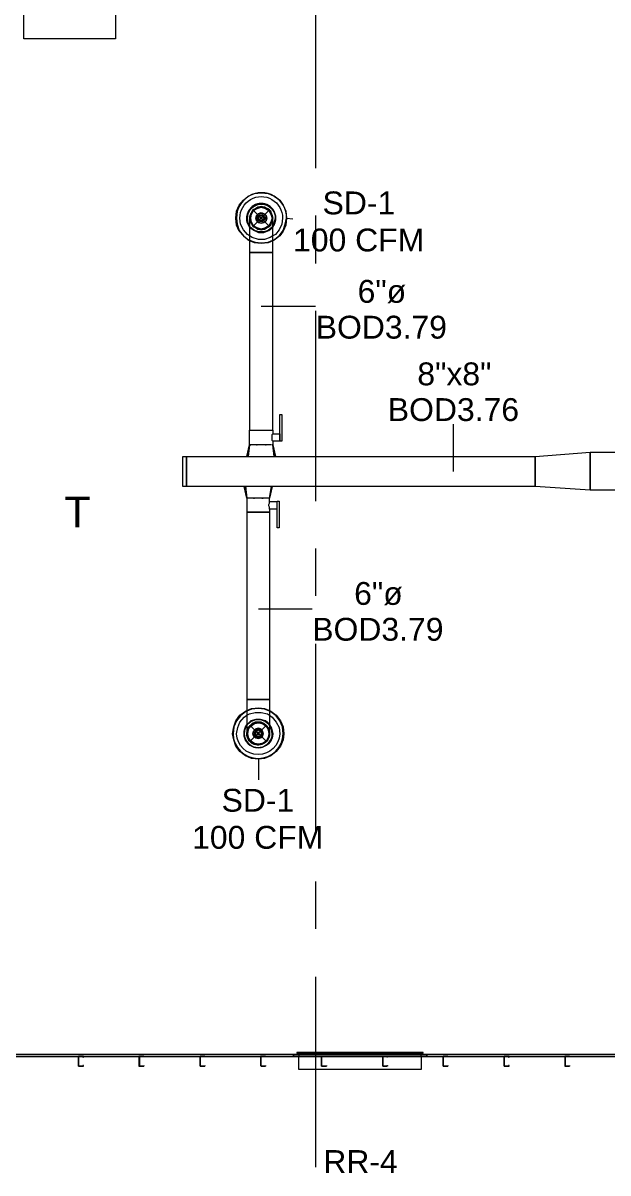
# Model space of a CAD drawing. Header units: metres. Extents: x 98 to 337, y -7 to 53.
# Drawn here: x 142.77 to 146.67, y 36.31 to 43.99 of the extents above; entities that cross this region are included whole.
import ezdxf

# ---------------------------------------------------------------- set-up
doc = ezdxf.new("R2010")
doc.units = ezdxf.units.M
doc.layers.add('HVAC - Ductos', color=5, linetype='Continuous', lineweight=0)
doc.layers.add('PDF_Text', color=7, linetype='Continuous', lineweight=0)
doc.layers.add('PDF_Geometry', color=7, linetype='Continuous', lineweight=0, true_color=0xaaaaaa)
doc.styles.add('PDF Helvetica', font='')
doc.styles.get('PDF Helvetica').set_extended_font_data('Helvetica')

msp = doc.modelspace()

# ---------------------------------------------------------------- linework, layer by layer
at = {"layer": 'HVAC - Ductos', "lineweight": 0}
for points in [[(144.2821, 42.532), (144.2729, 42.5366), (144.2408, 42.5641), (144.2134, 42.5962), (144.195, 42.6374), (144.1904, 42.6832), (144.195, 42.729), (144.2134, 42.7702), (144.2408, 42.8023), (144.2729, 42.8298), (144.3141, 42.8481), (144.3599, 42.8527), (144.4057, 42.8481), (144.447, 42.8298), (144.4837, 42.8023), (144.5065, 42.7702), (144.5249, 42.729), (144.5295, 42.6832), (144.5249, 42.6374), (144.5065, 42.5962), (144.4837, 42.5641), (144.447, 42.5366), (144.4379, 42.532)], [(144.4287, 41.1712), (144.4241, 41.1712), (144.4149, 41.1712), (144.3966, 41.1712), (144.3783, 41.1712), (144.3599, 41.1712), (144.3416, 41.1712), (144.3233, 41.1712), (144.305, 41.1712), (144.2958, 41.1712), (144.2912, 41.1712), (144.2866, 41.1712), (144.2821, 41.1712), (144.2821, 41.2675), (144.2866, 41.2675), (144.2958, 41.2675), (144.305, 41.2675), (144.3233, 41.2675), (144.3416, 41.2675), (144.3599, 41.2675), (144.3783, 41.2675), (144.3966, 41.2675), (144.4149, 41.2675), (144.4241, 41.2675), (144.4333, 41.2675), (144.4379, 41.2675), (144.4379, 42.4541), (144.4379, 42.5091), (144.4379, 42.5595), (144.4379, 42.6053), (144.4379, 42.642), (144.4379, 42.6648), (144.4379, 42.6786), (144.4379, 42.6832), (144.4333, 42.6786), (144.4379, 42.6832), (144.4333, 42.7015), (144.4241, 42.7198), (144.4149, 42.7382), (144.4012, 42.7474), (144.4149, 42.7382), (144.4241, 42.7198), (144.4333, 42.7015), (144.4379, 42.6832)], [(144.3966, 42.7474), (144.4103, 42.7336), (144.4241, 42.7198), (144.4333, 42.7015), (144.4333, 42.6832), (144.4333, 42.6648), (144.4241, 42.6465), (144.4103, 42.6328), (144.3966, 42.619), (144.3783, 42.6099), (144.3599, 42.6099), (144.3416, 42.6099), (144.3233, 42.619), (144.3095, 42.6328), (144.2958, 42.6465), (144.2912, 42.6648), (144.2866, 42.6832), (144.2912, 42.7015), (144.2958, 42.7198), (144.3095, 42.7336), (144.3233, 42.7474), (144.3416, 42.7565), (144.3599, 42.7565), (144.3783, 42.7565), (144.3966, 42.7474), (144.4012, 42.7474)], [(144.3279, 42.619), (144.3095, 42.6328), (144.2958, 42.6557), (144.2912, 42.6832), (144.2958, 42.7107), (144.3095, 42.7336), (144.3325, 42.7474), (144.3599, 42.7565), (144.3874, 42.7474), (144.4103, 42.7336), (144.4241, 42.7107), (144.4333, 42.6832), (144.4241, 42.6557), (144.4103, 42.6328), (144.3874, 42.619), (144.3599, 42.6099), (144.3325, 42.619), (144.3095, 42.6328), (144.2958, 42.6511)], [(144.2958, 42.7152), (144.3095, 42.7336), (144.3279, 42.7474)], [(144.3279, 42.7519), (144.3325, 42.7519), (144.3325, 42.7565)], [(144.337, 42.7519), (144.3599, 42.7565), (144.3874, 42.7519)], [(144.3874, 42.7519), (144.392, 42.7519)], [(144.392, 42.7474), (144.4103, 42.7336), (144.4287, 42.7152)], [(144.2821, 42.6832), (144.2821, 42.6786), (144.2821, 42.6603), (144.2821, 42.6282), (144.2821, 42.587), (144.2821, 42.5411), (144.2821, 42.4907), (144.2821, 42.4541), (144.2866, 42.4541), (144.2958, 42.4541), (144.305, 42.4541), (144.3233, 42.4541), (144.3416, 42.4541), (144.3599, 42.4541), (144.3783, 42.4541), (144.3966, 42.4541), (144.4149, 42.4541), (144.4241, 42.4541), (144.4333, 42.4541), (144.4379, 42.4541), (144.4333, 42.4541), (144.4241, 42.4541), (144.4149, 42.4541), (144.3966, 42.4541), (144.3783, 42.4541), (144.3599, 42.4541), (144.3416, 42.4541), (144.3233, 42.4541), (144.305, 42.4541), (144.2958, 42.4541), (144.2866, 42.4541), (144.2821, 42.4541), (144.2821, 41.2675), (144.2866, 41.2675), (144.2958, 41.2675), (144.305, 41.2675), (144.3233, 41.2675), (144.3416, 41.2675), (144.3599, 41.2675), (144.3783, 41.2675), (144.3966, 41.2675), (144.4149, 41.2675), (144.4241, 41.2675), (144.4333, 41.2675), (144.4379, 41.2675), (144.4379, 41.2445), (144.4837, 41.2445), (144.4837, 41.2399), (144.4837, 41.2308), (144.4837, 41.2263), (144.4837, 41.2217), (144.4837, 41.2125), (144.4837, 41.2079), (144.4837, 41.2033), (144.4837, 41.1987), (144.4837, 41.1941), (144.4379, 41.1941), (144.4379, 41.1712), (144.4333, 41.1712)], [(144.2912, 42.6603), (144.2866, 42.6832), (144.2912, 42.7061)], [(144.2866, 42.6786), (144.2866, 42.6648), (144.2958, 42.6465), (144.305, 42.6282), (144.3233, 42.619), (144.3416, 42.6099), (144.3599, 42.6053), (144.3783, 42.6099), (144.3966, 42.619), (144.4149, 42.6282), (144.4241, 42.6465), (144.4333, 42.6648), (144.4333, 42.6786)], [(144.2912, 42.7107), (144.2912, 42.7152)], [(144.305, 42.7382), (144.4149, 42.6282)], [(144.4149, 42.7382), (144.305, 42.6282)], [(144.4287, 42.7152), (144.4287, 42.7107), (144.4333, 42.7107)], [(144.4287, 42.7061), (144.4333, 42.6832), (144.4287, 42.6603)], [(144.4379, 42.5366), (144.4424, 42.5366), (144.4791, 42.5641), (144.5065, 42.6008), (144.5203, 42.642), (144.5295, 42.6832), (144.5707, 42.6786)], [(144.2912, 42.6511), (144.2912, 42.6557)], [(144.3325, 42.6145), (144.3279, 42.6145)], [(144.392, 42.6145), (144.3874, 42.6145), (144.3599, 42.6099), (144.337, 42.6145)], [(144.4333, 42.6557), (144.4287, 42.6557), (144.4287, 42.6511), (144.4103, 42.6328), (144.392, 42.619)], [(144.4379, 42.5641), (144.4195, 42.5549), (144.3829, 42.5411), (144.3416, 42.5411), (144.3004, 42.5549), (144.2821, 42.5641)], [(144.2821, 42.5366), (144.3187, 42.5228), (144.3599, 42.5183), (144.4057, 42.5228), (144.4379, 42.5366)], [(144.4379, 42.532), (144.4057, 42.5183), (144.3599, 42.5137), (144.3141, 42.5183), (144.2821, 42.532)], [(144.4379, 41.1941), (144.4333, 41.1987), (144.4333, 41.2079), (144.4333, 41.2171), (144.4333, 41.2263), (144.4333, 41.2308), (144.4333, 41.2399), (144.4379, 41.2445)], [(144.2637, 41.0934), (144.2821, 41.1712), (144.2637, 41.0934)], [(144.2821, 41.1712), (144.2729, 41.0934), (144.2775, 41.0934), (144.2866, 41.0934)], [(144.3783, 41.0934), (144.3829, 41.0934), (144.392, 41.0934), (144.4057, 41.0934), (144.4149, 41.0934), (144.4333, 41.0934), (144.4424, 41.0934), (144.447, 41.0934), (144.4379, 41.1712)], [(144.2912, 41.0934), (144.305, 41.0934), (144.3095, 41.0934)], [(144.3141, 41.0934), (144.3187, 41.0934), (144.3279, 41.0934), (144.3416, 41.0934)], [(144.3462, 41.0934), (144.3508, 41.0934), (144.3737, 41.0934)], [(146.1881, 41.0934), (146.5546, 41.1208)], [(146.5546, 41.1208), (146.5546, 40.8688)], [(144.2454, 40.8917), (144.2637, 40.8139), (144.2454, 40.8917)], [(144.2592, 40.8917), (144.2637, 40.8917), (144.2546, 40.8917), (144.2637, 40.8139)], [(144.4333, 40.8917), (144.4149, 40.8139), (144.4103, 40.8139), (144.4057, 40.8139), (144.392, 40.8139), (144.3783, 40.8139), (144.3599, 40.8139), (144.3416, 40.8139), (144.3187, 40.8139), (144.3004, 40.8139), (144.2866, 40.8139), (144.2729, 40.8139), (144.2683, 40.8139), (144.2637, 40.8139), (144.2637, 40.7222), (144.2683, 40.7222), (144.2729, 40.7222), (144.2866, 40.7222), (144.3004, 40.7222), (144.3187, 40.7222), (144.3416, 40.7222), (144.3599, 40.7222), (144.3783, 40.7222), (144.392, 40.7222), (144.4057, 40.7222), (144.4149, 40.7222), (144.4149, 39.4714), (144.4057, 39.4714), (144.392, 39.4714), (144.3783, 39.4714), (144.3599, 39.4714), (144.3416, 39.4714), (144.3187, 39.4714), (144.3004, 39.4714), (144.2866, 39.4714), (144.2729, 39.4714), (144.2683, 39.4714), (144.2637, 39.4714), (144.2683, 39.4714), (144.2729, 39.4714), (144.2866, 39.4714), (144.3004, 39.4714), (144.3187, 39.4714), (144.3416, 39.4714), (144.3599, 39.4714), (144.3783, 39.4714), (144.392, 39.4714), (144.4057, 39.4714), (144.4149, 39.4714), (144.4149, 39.4394), (144.4149, 39.3844), (144.4149, 39.3386), (144.4149, 39.2974), (144.4149, 39.2698), (144.4149, 39.2515), (144.4149, 39.2423)], [(144.3233, 40.8917), (144.3187, 40.8917), (144.305, 40.8917), (144.2958, 40.8917), (144.2912, 40.8917), (144.2866, 40.8917), (144.2683, 40.8917)], [(144.4103, 40.8917), (144.3966, 40.8917), (144.3874, 40.8917), (144.3829, 40.8917), (144.3737, 40.8917), (144.3599, 40.8917), (144.3554, 40.8917), (144.3508, 40.8917), (144.3279, 40.8917)], [(144.4653, 40.7451), (144.4653, 40.7497), (144.4653, 40.7543), (144.4653, 40.7635), (144.4653, 40.7681), (144.4653, 40.7726), (144.4653, 40.7818), (144.4653, 40.7864), (144.4653, 40.7909), (144.4149, 40.7909), (144.4149, 40.8139), (144.4287, 40.8917)], [(144.4149, 40.8139), (144.4333, 40.8917), (144.4287, 40.8917), (144.4241, 40.8917), (144.4149, 40.8917)], [(146.5546, 40.8688), (146.1881, 40.8917)], [(144.4149, 40.7405), (144.4149, 40.7451), (144.4149, 40.7497), (144.4149, 40.7543), (144.4103, 40.7635), (144.4103, 40.7726), (144.4149, 40.7818), (144.4149, 40.7864), (144.4149, 40.7909)], [(144.4149, 39.3981), (144.4241, 39.3936), (144.4607, 39.366), (144.4883, 39.3294), (144.5065, 39.2882), (144.5111, 39.2423), (144.5065, 39.2011), (144.4883, 39.1599), (144.4607, 39.1232), (144.4241, 39.0957), (144.3829, 39.0774), (144.3416, 39.0728), (144.2958, 39.0774), (144.2546, 39.0957), (144.2179, 39.1232), (144.1904, 39.1599), (144.1767, 39.2011), (144.1675, 39.2423), (144.1767, 39.2882), (144.1904, 39.3294), (144.2179, 39.366), (144.2546, 39.3936), (144.2637, 39.3981)], [(144.2637, 39.3981), (144.2958, 39.4119), (144.3416, 39.4164), (144.3829, 39.4119), (144.4149, 39.3981)], [(144.4149, 39.3936), (144.3829, 39.4073), (144.3416, 39.4119), (144.2958, 39.4073), (144.2637, 39.3936)], [(144.2637, 39.366), (144.2821, 39.3752), (144.3187, 39.3844), (144.3599, 39.3844), (144.4012, 39.3752), (144.4149, 39.366)], [(144.2683, 39.2698), (144.2683, 39.2744), (144.2729, 39.2744), (144.2866, 39.2974), (144.2729, 39.2836), (144.2683, 39.2652), (144.2637, 39.2515)], [(144.2729, 39.2698), (144.2683, 39.2423), (144.2729, 39.2698), (144.2912, 39.2928), (144.3141, 39.311), (144.3416, 39.3156), (144.3691, 39.311), (144.392, 39.2928), (144.4057, 39.2698), (144.4103, 39.2423), (144.4057, 39.2194), (144.392, 39.1919), (144.3691, 39.1782)], [(144.4149, 39.2515), (144.4149, 39.2652), (144.4057, 39.2836), (144.392, 39.2974), (144.3783, 39.311), (144.3599, 39.3202), (144.3416, 39.3202), (144.3187, 39.3202), (144.3004, 39.311), (144.2866, 39.2974), (144.3095, 39.311), (144.3095, 39.3156), (144.3141, 39.3156)], [(144.2866, 39.2974), (144.392, 39.1919)], [(144.392, 39.2974), (144.2866, 39.1919)], [(144.3141, 39.311), (144.3416, 39.3202), (144.3645, 39.311)], [(144.3645, 39.3156), (144.3691, 39.3156), (144.3737, 39.311)], [(144.3691, 39.311), (144.392, 39.2974), (144.4057, 39.2744)], [(144.3645, 39.1782), (144.3416, 39.1736), (144.3141, 39.1782), (144.2912, 39.1919), (144.2729, 39.2194), (144.2683, 39.2423), (144.2729, 39.2194)], [(144.2729, 39.2148), (144.2683, 39.2148), (144.2683, 39.2194)], [(144.3095, 39.1782), (144.2866, 39.1919), (144.2729, 39.2148)], [(144.4057, 39.2148), (144.392, 39.1919), (144.3737, 39.1782)], [(144.4103, 39.2744), (144.4103, 39.2698), (144.4149, 39.2423), (144.4103, 39.2194)], [(144.4103, 39.2194), (144.4103, 39.2148)], [(144.3141, 39.1736), (144.3095, 39.1736), (144.3095, 39.1782)], [(144.3645, 39.1736), (144.3416, 39.169), (144.3141, 39.1736)], [(144.3737, 39.1782), (144.3691, 39.1736), (144.3645, 39.1736)], [(144.3416, 39.0728), (144.3416, 38.9354)]]:
    msp.add_lwpolyline(points, dxfattribs=at)
for points in [[(144.5295, 42.6832, 1.013813), (144.195, 42.6832), (144.1996, 42.642), (144.2134, 42.6008), (144.2408, 42.5641), (144.2775, 42.5366), (144.2821, 42.5366)], [(144.2821, 42.5641), (144.2683, 42.5732), (144.2408, 42.6053), (144.2225, 42.642), (144.2179, 42.6832, -1.012931), (144.5019, 42.6832), (144.4974, 42.642), (144.4791, 42.6053), (144.4561, 42.5732), (144.4379, 42.5641)], [(144.4653, 40.7405), (144.4149, 40.7405), (144.4149, 40.7222), (144.4057, 40.7222), (144.392, 40.7222), (144.3783, 40.7222), (144.3599, 40.7222), (144.3416, 40.7222), (144.3187, 40.7222), (144.3004, 40.7222), (144.2866, 40.7222), (144.2729, 40.7222), (144.2683, 40.7222), (144.2637, 40.7222), (144.2637, 39.4714), (144.2637, 39.421), (144.2637, 39.3706), (144.2637, 39.3248), (144.2637, 39.2882), (144.2637, 39.2607), (144.2637, 39.2469), (144.2637, 39.2423), (144.2637, 39.2515), (144.2637, 39.2423, 1.02845), (144.4149, 39.2515, -1.064724), (144.2637, 39.2423)], [(144.2637, 39.3936), (144.2546, 39.389), (144.2225, 39.3614), (144.195, 39.3294), (144.1767, 39.2882), (144.1721, 39.2423, 0.986577), (144.5065, 39.2423), (144.5019, 39.2882), (144.4837, 39.3294), (144.4607, 39.3614), (144.4241, 39.389), (144.4149, 39.3936)], [(144.4149, 39.366), (144.4333, 39.3523), (144.4607, 39.3202), (144.4791, 39.2836), (144.4837, 39.2423, -0.962337), (144.195, 39.2423), (144.2042, 39.2836), (144.2179, 39.3202), (144.2454, 39.3523), (144.2637, 39.366)]]:
    msp.add_lwpolyline(points, format="xyb", dxfattribs=at)
for points in [[(144.4561, 42.6832, 1.35169), (144.2821, 42.6282), (144.2729, 42.6511), (144.2683, 42.6832, -1.371541), (144.4379, 42.6282), (144.447, 42.6511), (144.4561, 42.6832, 1.018357), (144.2637, 42.6832), (144.2683, 42.6511), (144.2821, 42.6236, -1.361854)], [(144.2454, 39.2423, 0.962212), (144.4379, 39.2423, -1.355247), (144.2637, 39.3019), (144.25, 39.279), (144.2454, 39.2423), (144.25, 39.2744), (144.2637, 39.2974, 1.368675), (144.4333, 39.2423), (144.4287, 39.2744), (144.4149, 39.2974, -1.368675)]]:
    msp.add_lwpolyline(points, format="xyb", close=True, dxfattribs=at)
for points in [[(144.3966, 42.7474), (144.3783, 42.7565), (144.3599, 42.7611), (144.3416, 42.7565), (144.3233, 42.7474), (144.305, 42.7382), (144.2958, 42.7198), (144.2866, 42.7015), (144.2821, 42.6832), (144.2866, 42.6786), (144.2821, 42.6832), (144.2866, 42.7015), (144.2958, 42.7198), (144.305, 42.7382), (144.3233, 42.7474), (144.3416, 42.7565), (144.3599, 42.7611), (144.3783, 42.7565)], [(144.4241, 42.729), (144.3829, 42.7565), (144.337, 42.7565), (144.3004, 42.729), (144.2821, 42.6832), (144.3004, 42.6374), (144.337, 42.6099), (144.3829, 42.6099), (144.4241, 42.6374), (144.4379, 42.6832)], [(144.3783, 42.6557), (144.392, 42.6648), (144.3966, 42.6832), (144.392, 42.6648), (144.3783, 42.6511), (144.3599, 42.6465), (144.3416, 42.6511), (144.3279, 42.6648), (144.3233, 42.6832), (144.3279, 42.7015), (144.3416, 42.7152), (144.3599, 42.7198), (144.3783, 42.7152), (144.392, 42.7015), (144.3966, 42.6832), (144.392, 42.7015), (144.3783, 42.7107), (144.3599, 42.7152), (144.3416, 42.7107), (144.3325, 42.7015), (144.3279, 42.6832), (144.3325, 42.6648), (144.3416, 42.6557), (144.3599, 42.6511)], [(144.3416, 42.697), (144.3508, 42.7061), (144.3691, 42.7061), (144.3829, 42.697), (144.3874, 42.6832), (144.3829, 42.6694), (144.3691, 42.6603), (144.3508, 42.6603), (144.3416, 42.6694), (144.3325, 42.6832)], [(144.3416, 42.697), (144.3508, 42.7061), (144.3691, 42.7061), (144.3783, 42.697), (144.3829, 42.6832), (144.3783, 42.6694), (144.3691, 42.6603), (144.3508, 42.6603), (144.3416, 42.6694), (144.337, 42.6832)], [(144.3462, 42.697), (144.3599, 42.7015), (144.3737, 42.697), (144.3783, 42.6832), (144.3737, 42.6694), (144.3599, 42.6648), (144.3462, 42.6694), (144.3416, 42.6832)], [(144.3554, 42.6878), (144.3554, 42.6832), (144.3554, 42.6878), (144.3645, 42.6878), (144.3645, 42.6832), (144.3645, 42.6878)], [(144.3645, 42.6786), (144.3645, 42.6832), (144.3645, 42.6786), (144.3554, 42.6786), (144.3554, 42.6832), (144.3554, 42.6786)], [(144.4379, 42.6236), (144.4516, 42.6511), (144.4561, 42.6832), (144.4516, 42.6511)], [(144.2866, 42.6236), (144.3141, 42.6008), (144.3462, 42.5916), (144.3783, 42.5916), (144.4057, 42.6008), (144.4333, 42.6236), (144.4379, 42.6282), (144.4333, 42.6236), (144.4057, 42.6008), (144.3783, 42.5916), (144.3462, 42.5916), (144.3141, 42.6008), (144.2866, 42.6236), (144.2821, 42.6282)], [(144.4333, 42.619), (144.4103, 42.6008), (144.3783, 42.587), (144.3416, 42.587), (144.3141, 42.6008), (144.2866, 42.619), (144.2821, 42.6236), (144.2866, 42.619), (144.3141, 42.6008), (144.3416, 42.587), (144.3783, 42.587), (144.4103, 42.6008), (144.4333, 42.619), (144.4379, 42.6236)], [(144.4974, 41.1941), (144.4837, 41.1941), (144.4837, 41.3728), (144.4974, 41.3728)], [(144.2912, 41.1712), (144.2866, 41.1712)], [(144.3325, 41.1712), (144.3279, 41.1712)], [(144.392, 41.1712), (144.3874, 41.1712)], [(144.4516, 41.0934), (144.4561, 41.0934), (144.4379, 41.1712), (144.4561, 41.0934)], [(143.8605, 41.0934), (143.8605, 40.8917), (143.8376, 40.8917), (143.8376, 41.0934)], [(146.1881, 40.8917), (143.8605, 40.8917), (143.8605, 41.0934), (146.1881, 41.0934)], [(144.2637, 41.0934), (144.2683, 41.0934)], [(146.5546, 41.1208), (148.7813, 41.1208), (148.7813, 40.8688), (146.5546, 40.8688)], [(144.25, 40.8917), (144.2454, 40.8917)], [(144.3095, 40.8139), (144.3141, 40.8139)], [(144.3645, 40.8139), (144.3691, 40.8139), (144.3737, 40.8139), (144.3691, 40.8139)], [(144.4791, 40.6168), (144.4653, 40.6168), (144.4653, 40.7955), (144.4791, 40.7955)], [(144.2683, 39.3065), (144.2912, 39.3294), (144.3233, 39.3386), (144.3554, 39.3386), (144.3874, 39.3294), (144.4149, 39.3065), (144.4149, 39.3019), (144.4149, 39.3065), (144.3874, 39.3294), (144.3554, 39.3386), (144.3233, 39.3386), (144.2912, 39.3294), (144.2683, 39.3065), (144.2637, 39.3019)], [(144.4103, 39.3065), (144.3874, 39.3248), (144.3554, 39.3386), (144.3233, 39.3386), (144.2912, 39.3248), (144.2683, 39.3065), (144.2637, 39.2974), (144.2683, 39.3065), (144.2912, 39.3248), (144.3233, 39.3386), (144.3554, 39.3386), (144.3874, 39.3248), (144.4103, 39.3065), (144.4149, 39.2974)], [(144.4012, 39.2882), (144.3645, 39.3156), (144.3187, 39.3156), (144.2775, 39.2882), (144.2637, 39.2423), (144.2775, 39.2011), (144.3187, 39.1736), (144.3645, 39.1736), (144.4012, 39.2011), (144.4149, 39.2423)], [(144.4103, 39.224), (144.4057, 39.2057), (144.392, 39.1919), (144.3783, 39.1828), (144.3599, 39.1736), (144.3416, 39.169), (144.3233, 39.1736), (144.305, 39.1828), (144.2866, 39.1919), (144.2775, 39.2057), (144.2683, 39.224), (144.2683, 39.2423), (144.2683, 39.2652), (144.2775, 39.2836), (144.2866, 39.2974), (144.305, 39.3065), (144.3233, 39.3156), (144.3416, 39.3202), (144.3599, 39.3156), (144.3783, 39.3065), (144.392, 39.2974), (144.4057, 39.2836), (144.4103, 39.2652), (144.4149, 39.2423)], [(144.4379, 39.2423), (144.4287, 39.279), (144.4149, 39.3019), (144.4287, 39.279)], [(144.3095, 39.2607), (144.305, 39.2423), (144.3095, 39.2607), (144.3233, 39.2744), (144.3416, 39.279), (144.3599, 39.2744), (144.3691, 39.2607), (144.3737, 39.2423), (144.3691, 39.2607), (144.3554, 39.2744), (144.3416, 39.279), (144.3233, 39.2744)], [(144.3691, 39.2286), (144.3737, 39.2423), (144.3691, 39.2286), (144.3599, 39.2148), (144.3416, 39.2103), (144.3233, 39.2148), (144.3095, 39.2286), (144.305, 39.2423), (144.3095, 39.2286), (144.3233, 39.2148), (144.3416, 39.2103), (144.3554, 39.2148)], [(144.3187, 39.2607), (144.3141, 39.2423), (144.3187, 39.2607), (144.3325, 39.2698), (144.3462, 39.2698), (144.3599, 39.2607), (144.3645, 39.2423), (144.3599, 39.2607), (144.3462, 39.2698), (144.3325, 39.2698)], [(144.3599, 39.2286), (144.3645, 39.2423), (144.3599, 39.2286), (144.3462, 39.2194), (144.3325, 39.2194), (144.3187, 39.2286), (144.3141, 39.2423), (144.3187, 39.2286), (144.3325, 39.2194), (144.3462, 39.2194)], [(144.3279, 39.2607), (144.3416, 39.2652), (144.3554, 39.2607), (144.3599, 39.2423), (144.3554, 39.2286), (144.3416, 39.224), (144.3279, 39.2286), (144.3187, 39.2423)], [(144.337, 39.2378), (144.3416, 39.2378), (144.3462, 39.2423), (144.3416, 39.2378), (144.337, 39.2378), (144.3325, 39.2423), (144.337, 39.2515), (144.3416, 39.2515), (144.3462, 39.2423), (144.3416, 39.2469), (144.337, 39.2469), (144.337, 39.2423)]]:
    msp.add_lwpolyline(points, close=True, dxfattribs=at)
at = {"layer": 'PDF_Geometry', "color": 240, "lineweight": 0, "true_color": 0xed1f24}
msp.add_lwpolyline([(142.7755, 45.674), (143.3879, 45.674), (143.3879, 43.8804), (142.7755, 43.8804)], close=True, dxfattribs=at)
at = {"layer": 'PDF_Geometry', "lineweight": 0}
for points in [[(144.7219, 44.2868), (144.7219, 43.0177)], [(144.7219, 42.7015), (144.7219, 42.3808)], [(144.3599, 42.0967), (144.7219, 42.0967)], [(144.7219, 42.0647), (144.7219, 40.7955)], [(145.6428, 40.9926), (145.6428, 41.3087)], [(146.1881, 40.8917), (146.1881, 41.0934)], [(144.7219, 40.4794), (144.7219, 40.1633)], [(144.3416, 40.0762), (144.699, 40.0762)], [(144.7219, 39.8426), (144.7219, 38.5734)], [(144.7219, 38.2572), (144.7219, 37.9411)], [(144.7219, 37.6204), (144.7219, 36.3513)], [(117.6257, 37.1027), (124.5578, 37.1027), (125.4467, 37.1027), (126.5967, 37.1027), (127.4856, 37.1027), (128.9609, 37.1027), (129.8497, 37.1027), (130.0742, 37.1027), (131.215, 37.1027), (132.5804, 37.1027), (132.5804, 37.089), (132.5804, 37.1027), (133.4692, 37.1027), (135.5814, 37.1027), (136.4657, 37.1027), (137.8035, 37.1027), (138.6924, 37.1027), (144.5753, 37.1027), (145.4641, 37.1027), (147.6358, 37.1027), (148.5247, 37.1027), (148.5247, 37.089), (148.5247, 37.1027), (158.9481, 37.1027)], [(158.9481, 37.1027), (148.5247, 37.1027), (147.6358, 37.1027), (145.4641, 37.1027), (145.4641, 37.089), (144.5753, 37.089), (145.4641, 37.089), (145.4641, 37.1027), (144.5753, 37.1027), (144.5753, 37.089), (144.5753, 37.1027), (138.6924, 37.1027)], [(144.6028, 37.1118), (144.6119, 37.1118), (144.6119, 37.089), (145.4275, 37.089), (145.4275, 37.0019), (144.6119, 37.0019), (144.6119, 37.089), (145.4275, 37.089), (145.4275, 37.1118), (145.4412, 37.1118), (145.4412, 37.1164), (144.5982, 37.1164), (144.5982, 37.1118), (145.4412, 37.1118)], [(145.4183, 37.1164), (144.6211, 37.1164)], [(144.3554, 37.034), (144.3599, 37.034)], [(146.385, 37.0523), (146.3896, 37.0523)]]:
    msp.add_lwpolyline(points, dxfattribs=at)
for points in [[(144.5753, 37.1027), (138.6924, 37.1027), (138.6924, 37.089), (144.5753, 37.089)], [(144.5753, 37.1027), (138.6924, 37.1027), (138.6924, 37.089), (144.5753, 37.089)], [(143.1733, 37.089), (143.1412, 37.089), (143.1412, 37.0294), (143.1412, 37.0248), (143.1733, 37.0248), (143.1733, 37.0294), (143.1687, 37.0294), (143.1687, 37.0248), (143.1412, 37.0248), (143.1412, 37.0294), (143.1412, 37.089), (143.1687, 37.089), (143.1687, 37.0844), (143.1733, 37.0844)], [(143.5765, 37.089), (143.549, 37.089), (143.5444, 37.089), (143.5444, 37.0294), (143.5444, 37.0248), (143.549, 37.0248), (143.5765, 37.0248), (143.5765, 37.0294), (143.5765, 37.0248), (143.549, 37.0248), (143.549, 37.0294), (143.549, 37.089), (143.5765, 37.089), (143.5765, 37.0844)], [(143.9843, 37.089), (143.9521, 37.089), (143.9521, 37.0294), (143.9521, 37.0248), (143.9843, 37.0248), (143.9843, 37.0294), (143.9843, 37.0248), (143.9521, 37.0248), (143.9521, 37.0294), (143.9521, 37.089), (143.9843, 37.089), (143.9843, 37.0844)], [(144.3874, 37.089), (144.3599, 37.089), (144.3554, 37.089), (144.3554, 37.0294), (144.3599, 37.0248), (144.3874, 37.0248), (144.3874, 37.0294), (144.3874, 37.0248), (144.3599, 37.0248), (144.3599, 37.0294), (144.3599, 37.089), (144.3874, 37.089), (144.3874, 37.0844)], [(144.7448, 37.089), (144.6211, 37.089)], [(144.7632, 37.089), (144.7632, 37.0294), (144.7632, 37.0248), (144.7952, 37.0248), (144.7952, 37.0294), (144.7952, 37.0248), (144.7632, 37.0248), (144.7632, 37.0294), (144.7632, 37.089), (144.7952, 37.089)], [(144.7952, 37.0844), (144.7952, 37.089)], [(144.9831, 37.089), (144.8227, 37.089)], [(145.2213, 37.089), (145.0609, 37.089)], [(145.203, 37.0844), (145.1984, 37.0844), (145.1984, 37.089), (145.1709, 37.089), (145.1709, 37.0294), (145.1709, 37.0248), (145.1984, 37.0248), (145.1984, 37.0294), (145.203, 37.0294), (145.203, 37.0248), (145.1709, 37.0248), (145.1709, 37.0294), (145.1709, 37.089), (145.203, 37.089)], [(145.1892, 37.1027), (145.1938, 37.1027), (145.203, 37.1027), (145.2167, 37.1027), (145.235, 37.1027), (145.2488, 37.1027), (145.2672, 37.1027), (145.2808, 37.1027), (145.2946, 37.1027), (145.3084, 37.1027), (145.313, 37.1027), (145.3084, 37.1027), (145.2946, 37.1027), (145.2808, 37.1027), (145.2672, 37.1027), (145.2488, 37.1027), (145.235, 37.1027), (145.2167, 37.1027), (145.203, 37.1027), (145.1938, 37.1027)], [(145.203, 37.089), (145.2167, 37.089), (145.235, 37.089), (145.2488, 37.089), (145.2672, 37.089), (145.2808, 37.089), (145.2946, 37.089), (145.3084, 37.089), (145.313, 37.089), (145.3084, 37.089), (145.2946, 37.089), (145.2808, 37.089), (145.2672, 37.089), (145.2488, 37.089), (145.235, 37.089), (145.2167, 37.089)], [(145.4229, 37.089), (145.2992, 37.089)], [(145.3358, 37.1027), (145.345, 37.1027), (145.3542, 37.1027), (145.3679, 37.1027), (145.3817, 37.1027), (145.4, 37.1027), (145.4183, 37.1027), (145.4321, 37.1027), (145.4458, 37.1027), (145.455, 37.1027), (145.4641, 37.1027), (145.455, 37.1027), (145.4458, 37.1027), (145.4321, 37.1027), (145.4183, 37.1027), (145.4, 37.1027), (145.3817, 37.1027), (145.3679, 37.1027), (145.3542, 37.1027), (145.345, 37.1027)], [(145.3358, 37.089), (145.345, 37.089), (145.3542, 37.089), (145.3679, 37.089), (145.3817, 37.089), (145.4, 37.089), (145.4183, 37.089), (145.4321, 37.089), (145.4458, 37.089), (145.455, 37.089), (145.4641, 37.089), (145.455, 37.089), (145.4458, 37.089), (145.4321, 37.089), (145.4183, 37.089), (145.4, 37.089), (145.3817, 37.089), (145.3679, 37.089), (145.3542, 37.089), (145.345, 37.089)], [(147.6358, 37.1027), (145.4641, 37.1027), (145.4641, 37.089), (147.6358, 37.089)], [(147.6358, 37.1027), (145.4641, 37.1027), (145.4641, 37.089), (147.6358, 37.089)], [(145.6061, 37.089), (145.5787, 37.089), (145.5741, 37.089), (145.5741, 37.0294), (145.5741, 37.0248), (145.5787, 37.0248), (145.6061, 37.0248), (145.6061, 37.0294), (145.6061, 37.0248), (145.5787, 37.0248), (145.5741, 37.0248), (145.5741, 37.0294), (145.5741, 37.089), (145.5787, 37.089), (145.6061, 37.089), (145.6061, 37.0844)], [(146.0139, 37.089), (145.9819, 37.089), (145.9819, 37.0294), (145.9819, 37.0248), (146.0139, 37.0248), (146.0139, 37.0294), (146.0094, 37.0294), (146.0094, 37.0248), (145.9819, 37.0248), (145.9819, 37.0294), (145.9819, 37.089), (146.0094, 37.089), (146.0094, 37.0844), (146.0139, 37.0844)], [(146.4171, 37.089), (146.3896, 37.089), (146.385, 37.089), (146.385, 37.0294), (146.385, 37.0248), (146.3896, 37.0248), (146.4171, 37.0248), (146.4171, 37.0294), (146.4171, 37.0248), (146.3896, 37.0248), (146.3896, 37.0294), (146.3896, 37.089), (146.4171, 37.089), (146.4171, 37.0844)]]:
    msp.add_lwpolyline(points, close=True, dxfattribs=at)

# ---------------------------------------------------------------- texts
at = {"layer": 'PDF_Text', "lineweight": 0, "attachment_point": 4, "style": 'PDF Helvetica'}
for s, insert, char_height in [('SD-1', (144.7693, 42.7838), 0.15242), ('100 CFM', (144.5723, 42.5364), 0.15242), ('6"ø', (145.003, 42.1927), 0.15242), ('BOD3.79', (144.7235, 41.9545), 0.15242), ('8"x8"', (145.4016, 41.6429), 0.15242), ('BOD3.76', (145.2046, 41.4046), 0.15242), ('T', (143.0465, 40.7229), 0.2054), ('6"ø', (144.98, 40.1767), 0.15242), ('BOD3.79', (144.7005, 39.9385), 0.15242), ('SD-1', (144.0957, 38.7976), 0.15242), ('100 CFM', (143.8987, 38.5502), 0.15242), ('RR-4', (144.7739, 36.3875), 0.15242)]:
    msp.add_mtext(s, dxfattribs=dict(at, insert=insert, char_height=char_height))

doc.saveas('drawing.dxf')
